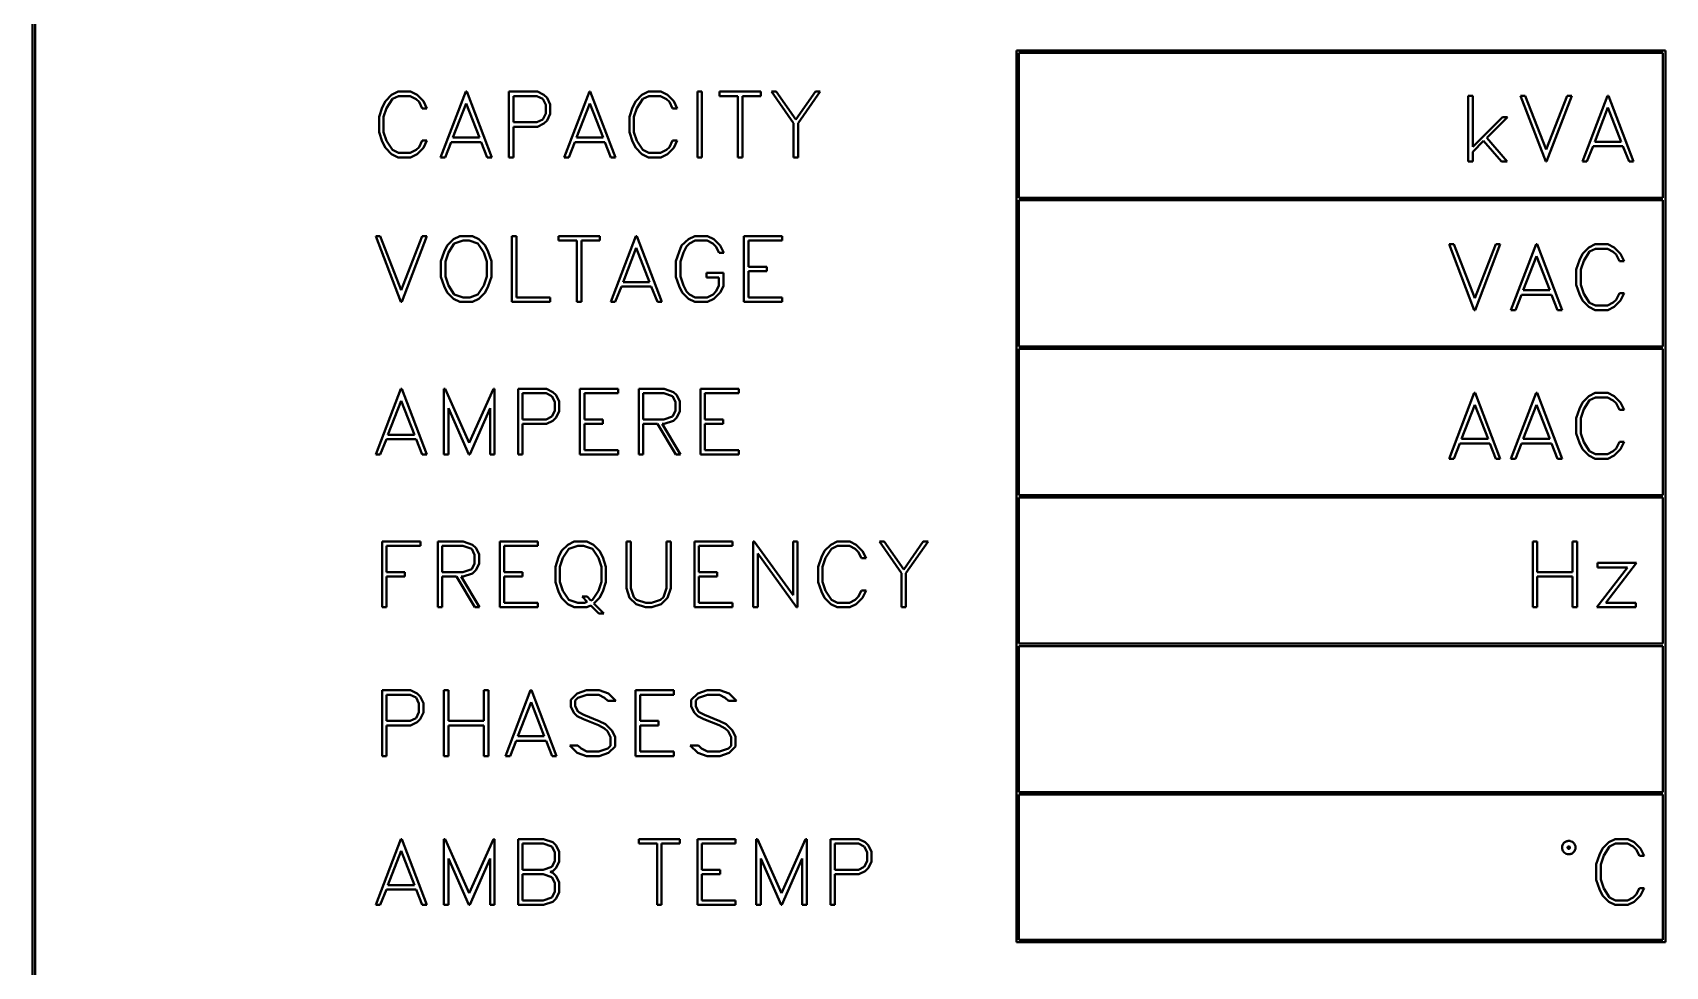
# Model space of a CAD drawing. Header units: millimetres. Extents: x 0 to 420, y 0 to 297.
# Drawn here: x 83.9 to 153, y 142.8 to 182.3 of the extents above; entities that cross this region are included whole.
import ezdxf

# ---------------------------------------------------------------- set-up
doc = ezdxf.new("R2010")
doc.units = ezdxf.units.MM
doc.layers.add('가시적인 것(ISO)', color=3, linetype='Continuous', lineweight=40)

msp = doc.modelspace()

# ---------------------------------------------------------------- linework, layer by layer
at = {"layer": '가시적인 것(ISO)'}
for p, q in [((83.941, 214.898), (83.941, 111.688)), ((84.041, 111.787), (84.041, 214.799)), ((125.552, 181.542), (125.552, 143.821)), ((153.005, 181.542), (125.552, 181.542)), ((125.652, 175.305), (125.652, 181.442)), ((125.652, 181.442), (152.905, 181.442)), ((152.905, 181.442), (152.905, 175.305)), ((153.005, 143.821), (153.005, 181.542)), ((99.127, 179.664), (98.86, 179.4)), ((99.396, 179.799), (99.127, 179.664)), ((99.163, 179.488), (99.412, 179.61)), ((99.929, 179.799), (99.396, 179.799)), ((99.412, 179.61), (99.916, 179.61)), ((99.916, 179.61), (100.162, 179.483)), ((100.201, 179.664), (99.929, 179.799)), ((100.468, 179.397), (100.201, 179.664)), ((102.262, 179.799), (101.198, 177.016)), ((102.3, 179.799), (102.262, 179.799)), ((103.362, 177.016), (102.3, 179.799)), ((105.29, 179.799), (104.086, 179.799)), ((104.086, 179.799), (104.086, 177.016)), ((104.275, 178.502), (104.275, 179.61)), ((104.275, 179.61), (105.275, 179.61)), ((105.275, 179.61), (105.52, 179.488)), ((105.562, 179.664), (105.29, 179.799)), ((105.699, 179.529), (105.562, 179.664)), ((107.49, 179.799), (106.426, 177.016)), ((107.529, 179.799), (107.49, 179.799)), ((108.59, 177.016), (107.529, 179.799)), ((109.716, 179.664), (109.45, 179.4)), ((109.986, 179.799), (109.716, 179.664)), ((109.753, 179.488), (110.001, 179.61)), ((110.519, 179.799), (109.986, 179.799)), ((110.001, 179.61), (110.506, 179.61)), ((110.506, 179.61), (110.752, 179.483)), ((110.791, 179.664), (110.519, 179.799)), ((111.057, 179.397), (110.791, 179.664)), ((112.25, 179.799), (112.062, 179.799)), ((112.062, 179.799), (112.062, 177.016)), ((112.25, 177.016), (112.25, 179.799)), ((114.738, 179.799), (112.996, 179.799)), ((112.996, 179.799), (112.996, 179.61)), ((112.996, 179.61), (113.773, 179.61)), ((113.773, 179.61), (113.773, 177.016)), ((113.961, 177.016), (113.961, 179.61)), ((113.961, 179.61), (114.738, 179.61)), ((114.738, 179.61), (114.738, 179.799)), ((115.395, 179.799), (115.194, 179.799)), ((115.194, 179.799), (116.128, 178.46)), ((116.224, 178.618), (115.395, 179.799)), ((117.05, 179.799), (116.224, 178.618)), ((116.317, 178.46), (117.251, 179.799)), ((117.251, 179.799), (117.05, 179.799)), ((144.859, 179.626), (144.67, 179.626)), ((144.67, 179.626), (144.67, 176.843)), ((144.859, 177.462), (144.859, 179.626)), ((147.077, 179.626), (146.883, 179.626)), ((146.883, 179.626), (147.947, 176.843)), ((147.965, 177.343), (147.077, 179.626)), ((148.855, 179.626), (147.965, 177.343)), ((147.985, 176.843), (149.047, 179.626)), ((149.047, 179.626), (148.855, 179.626)), ((150.561, 179.626), (149.497, 176.843)), ((150.6, 179.626), (150.561, 179.626)), ((151.661, 176.843), (150.6, 179.626)), ((98.731, 179.131), (98.596, 178.735)), ((98.86, 179.4), (98.731, 179.131)), ((98.785, 178.727), (98.912, 179.105)), ((98.912, 179.105), (99.163, 179.488)), ((100.162, 179.483), (100.287, 179.361)), ((100.287, 179.361), (100.424, 179.089)), ((100.424, 179.089), (100.62, 179.089)), ((100.62, 179.089), (100.468, 179.397)), ((101.718, 177.852), (102.28, 179.296)), ((102.28, 179.296), (102.841, 177.852)), ((105.52, 179.488), (105.642, 179.242)), ((105.642, 179.242), (105.642, 178.869)), ((105.831, 179.258), (105.699, 179.529)), ((105.831, 178.854), (105.831, 179.258)), ((106.947, 177.852), (107.508, 179.296)), ((107.508, 179.296), (108.07, 177.852)), ((109.32, 179.131), (109.186, 178.735)), ((109.45, 179.4), (109.32, 179.131)), ((109.375, 178.727), (109.502, 179.105)), ((109.502, 179.105), (109.753, 179.488)), ((110.752, 179.483), (110.876, 179.361)), ((110.876, 179.361), (111.013, 179.089)), ((111.013, 179.089), (111.21, 179.089)), ((111.21, 179.089), (111.057, 179.397)), ((150.017, 177.679), (150.579, 179.123)), ((150.579, 179.123), (151.141, 177.679)), ((98.596, 178.735), (98.596, 178.08)), ((98.785, 178.088), (98.785, 178.727)), ((105.275, 178.502), (104.275, 178.502)), ((104.275, 177.016), (104.275, 178.313)), ((104.275, 178.313), (105.29, 178.313)), ((105.52, 178.623), (105.275, 178.502)), ((105.29, 178.313), (105.562, 178.447)), ((105.642, 178.869), (105.52, 178.623)), ((105.562, 178.447), (105.699, 178.582)), ((105.699, 178.582), (105.831, 178.854)), ((109.186, 178.735), (109.186, 178.08)), ((109.375, 178.088), (109.375, 178.727)), ((116.128, 178.46), (116.128, 177.016)), ((116.317, 177.016), (116.317, 178.46)), ((146.114, 178.717), (144.859, 177.462)), ((145.449, 177.84), (146.326, 178.717)), ((146.326, 178.717), (146.114, 178.717)), ((98.596, 178.08), (98.731, 177.684)), ((98.731, 177.684), (98.86, 177.415)), ((98.912, 177.71), (98.785, 178.088)), ((99.163, 177.329), (98.912, 177.71)), ((100.424, 177.725), (100.287, 177.453)), ((100.62, 177.725), (100.424, 177.725)), ((100.468, 177.417), (100.62, 177.725)), ((101.392, 177.016), (101.648, 177.663)), ((101.648, 177.663), (102.914, 177.663)), ((102.841, 177.852), (101.718, 177.852)), ((102.914, 177.663), (103.17, 177.016)), ((106.621, 177.016), (106.877, 177.663)), ((106.877, 177.663), (108.143, 177.663)), ((108.07, 177.852), (106.947, 177.852)), ((108.143, 177.663), (108.399, 177.016)), ((109.186, 178.08), (109.32, 177.684)), ((109.32, 177.684), (109.45, 177.415)), ((109.502, 177.71), (109.375, 178.088)), ((109.753, 177.329), (109.502, 177.71)), ((111.013, 177.725), (110.876, 177.453)), ((111.21, 177.725), (111.013, 177.725)), ((111.057, 177.417), (111.21, 177.725)), ((144.859, 177.249), (145.317, 177.71)), ((145.317, 177.71), (146.07, 176.843)), ((146.321, 176.843), (145.449, 177.84)), ((151.141, 177.679), (150.017, 177.679)), ((98.86, 177.415), (99.127, 177.151)), ((99.127, 177.151), (99.396, 177.016)), ((99.412, 177.205), (99.163, 177.329)), ((99.396, 177.016), (99.929, 177.016)), ((99.916, 177.205), (99.412, 177.205)), ((100.162, 177.332), (99.916, 177.205)), ((99.929, 177.016), (100.201, 177.151)), ((100.287, 177.453), (100.162, 177.332)), ((100.201, 177.151), (100.468, 177.417)), ((101.198, 177.016), (101.392, 177.016)), ((103.17, 177.016), (103.362, 177.016)), ((104.086, 177.016), (104.275, 177.016)), ((106.426, 177.016), (106.621, 177.016)), ((108.399, 177.016), (108.59, 177.016)), ((109.45, 177.415), (109.716, 177.151)), ((109.716, 177.151), (109.986, 177.016)), ((110.001, 177.205), (109.753, 177.329)), ((109.986, 177.016), (110.519, 177.016)), ((110.506, 177.205), (110.001, 177.205)), ((110.752, 177.332), (110.506, 177.205)), ((110.519, 177.016), (110.791, 177.151)), ((110.876, 177.453), (110.752, 177.332)), ((110.791, 177.151), (111.057, 177.417)), ((112.062, 177.016), (112.25, 177.016)), ((113.773, 177.016), (113.961, 177.016)), ((116.128, 177.016), (116.317, 177.016)), ((144.67, 176.843), (144.859, 176.843)), ((144.859, 176.843), (144.859, 177.249)), ((146.07, 176.843), (146.321, 176.843)), ((147.947, 176.843), (147.985, 176.843)), ((149.497, 176.843), (149.691, 176.843)), ((149.691, 176.843), (149.947, 177.49)), ((149.947, 177.49), (151.213, 177.49)), ((151.213, 177.49), (151.47, 176.843)), ((151.47, 176.843), (151.661, 176.843)), ((152.905, 175.305), (125.652, 175.305)), ((125.652, 169.019), (125.652, 175.205)), ((125.652, 175.205), (152.905, 175.205)), ((152.905, 175.205), (152.905, 169.019)), ((98.645, 173.685), (98.451, 173.685)), ((98.451, 173.685), (99.515, 170.902)), ((99.533, 171.402), (98.645, 173.685)), ((100.424, 173.685), (99.533, 171.402)), ((99.554, 170.902), (100.615, 173.685)), ((100.615, 173.685), (100.424, 173.685)), ((101.741, 173.55), (101.472, 173.286)), ((101.526, 172.991), (101.777, 173.369)), ((102.01, 173.685), (101.741, 173.55)), ((101.777, 173.369), (102.153, 173.496)), ((102.544, 173.685), (102.01, 173.685)), ((102.153, 173.496), (102.404, 173.496)), ((102.404, 173.496), (102.779, 173.369)), ((102.815, 173.55), (102.544, 173.685)), ((102.779, 173.369), (103.033, 172.991)), ((103.082, 173.286), (102.815, 173.55)), ((104.405, 173.685), (104.216, 173.685)), ((104.216, 173.685), (104.216, 170.902)), ((104.405, 171.091), (104.405, 173.685)), ((107.928, 173.685), (106.186, 173.685)), ((106.186, 173.685), (106.186, 173.496)), ((106.186, 173.496), (106.962, 173.496)), ((106.962, 173.496), (106.962, 170.902)), ((107.151, 170.902), (107.151, 173.496)), ((107.151, 173.496), (107.928, 173.496)), ((107.928, 173.496), (107.928, 173.685)), ((109.458, 173.685), (108.394, 170.902)), ((109.496, 173.685), (109.458, 173.685)), ((110.558, 170.902), (109.496, 173.685)), ((111.684, 173.55), (111.394, 173.286)), ((111.598, 173.247), (111.72, 173.369)), ((111.953, 173.685), (111.684, 173.55)), ((111.72, 173.369), (111.968, 173.496)), ((112.486, 173.685), (111.953, 173.685)), ((111.968, 173.496), (112.473, 173.496)), ((112.473, 173.496), (112.719, 173.369)), ((112.758, 173.55), (112.486, 173.685)), ((112.719, 173.369), (112.843, 173.247)), ((113.024, 173.283), (112.758, 173.55)), ((114.029, 173.685), (114.029, 170.902)), ((115.644, 173.685), (114.029, 173.685)), ((114.218, 172.388), (114.218, 173.496)), ((114.218, 173.496), (115.644, 173.496)), ((115.644, 173.496), (115.644, 173.685)), ((101.345, 173.017), (101.211, 172.621)), ((101.472, 173.286), (101.345, 173.017)), ((101.4, 172.613), (101.526, 172.991)), ((103.033, 172.991), (103.157, 172.613)), ((103.212, 173.017), (103.082, 173.286)), ((103.346, 172.621), (103.212, 173.017)), ((108.914, 171.738), (109.476, 173.183)), ((109.476, 173.183), (110.037, 171.738)), ((111.288, 173.017), (111.153, 172.621)), ((111.394, 173.286), (111.288, 173.017)), ((111.342, 172.613), (111.469, 172.996)), ((111.469, 172.996), (111.598, 173.247)), ((112.843, 173.247), (112.98, 172.975)), ((112.98, 172.975), (113.177, 172.975)), ((113.177, 172.975), (113.024, 173.283)), ((144.055, 173.339), (143.861, 173.339)), ((143.861, 173.339), (144.925, 170.556)), ((144.943, 171.056), (144.055, 173.339)), ((145.834, 173.339), (144.943, 171.056)), ((144.964, 170.556), (146.025, 173.339)), ((146.025, 173.339), (145.834, 173.339)), ((147.539, 173.339), (146.475, 170.556)), ((146.996, 171.392), (147.557, 172.837)), ((147.578, 173.339), (147.539, 173.339)), ((147.557, 172.837), (148.119, 171.392)), ((148.639, 170.556), (147.578, 173.339)), ((149.369, 172.671), (149.235, 172.275)), ((149.499, 172.94), (149.369, 172.671)), ((149.765, 173.204), (149.499, 172.94)), ((149.551, 172.645), (149.802, 173.028)), ((150.035, 173.339), (149.765, 173.204)), ((149.802, 173.028), (150.05, 173.15)), ((150.568, 173.339), (150.035, 173.339)), ((150.05, 173.15), (150.555, 173.15)), ((150.555, 173.15), (150.801, 173.023)), ((150.84, 173.204), (150.568, 173.339)), ((150.801, 173.023), (150.925, 172.901)), ((151.106, 172.938), (150.84, 173.204)), ((150.925, 172.901), (151.062, 172.63)), ((151.259, 172.63), (151.106, 172.938)), ((101.211, 172.621), (101.211, 171.966)), ((101.4, 171.974), (101.4, 172.613)), ((101.526, 171.596), (101.4, 171.974)), ((103.157, 171.974), (103.033, 171.596)), ((103.157, 172.613), (103.157, 171.974)), ((103.346, 171.966), (103.346, 172.621)), ((111.153, 172.621), (111.153, 171.966)), ((111.342, 171.974), (111.342, 172.613)), ((111.469, 171.591), (111.342, 171.974)), ((113.159, 172.129), (112.45, 172.129)), ((112.45, 172.129), (112.45, 171.94)), ((113.159, 171.572), (113.159, 172.129)), ((114.994, 172.388), (114.218, 172.388)), ((114.218, 171.091), (114.218, 172.199)), ((114.218, 172.199), (114.994, 172.199)), ((114.994, 172.199), (114.994, 172.388)), ((149.235, 172.275), (149.235, 171.62)), ((149.424, 172.267), (149.551, 172.645)), ((149.424, 171.628), (149.424, 172.267)), ((151.062, 172.63), (151.259, 172.63)), ((101.211, 171.966), (101.345, 171.57)), ((101.345, 171.57), (101.472, 171.301)), ((101.472, 171.301), (101.741, 171.037)), ((101.777, 171.218), (101.526, 171.596)), ((103.033, 171.596), (102.779, 171.218)), ((102.815, 171.037), (103.082, 171.301)), ((103.082, 171.301), (103.212, 171.57)), ((103.212, 171.57), (103.346, 171.966)), ((108.588, 170.902), (108.844, 171.549)), ((108.844, 171.549), (110.11, 171.549)), ((110.037, 171.738), (108.914, 171.738)), ((110.11, 171.549), (110.366, 170.902)), ((111.153, 171.966), (111.288, 171.57)), ((111.288, 171.57), (111.414, 171.301)), ((111.414, 171.301), (111.684, 171.037)), ((111.598, 171.34), (111.469, 171.591)), ((111.72, 171.218), (111.598, 171.34)), ((112.45, 171.94), (112.97, 171.94)), ((112.843, 171.342), (112.722, 171.218)), ((112.758, 171.037), (113.024, 171.303)), ((112.97, 171.588), (112.843, 171.342)), ((112.97, 171.94), (112.97, 171.588)), ((113.024, 171.303), (113.159, 171.572)), ((148.119, 171.392), (146.996, 171.392)), ((149.235, 171.62), (149.369, 171.224)), ((149.551, 171.25), (149.424, 171.628)), ((99.515, 170.902), (99.554, 170.902)), ((101.741, 171.037), (102.01, 170.902)), ((102.153, 171.091), (101.777, 171.218)), ((102.01, 170.902), (102.544, 170.902)), ((102.435, 171.091), (102.153, 171.091)), ((102.779, 171.218), (102.435, 171.091)), ((102.544, 170.902), (102.815, 171.037)), ((104.216, 170.902), (105.831, 170.902)), ((105.831, 171.091), (104.405, 171.091)), ((105.831, 170.902), (105.831, 171.091)), ((106.962, 170.902), (107.151, 170.902)), ((108.394, 170.902), (108.588, 170.902)), ((110.366, 170.902), (110.558, 170.902)), ((111.684, 171.037), (111.953, 170.902)), ((111.971, 171.091), (111.72, 171.218)), ((111.953, 170.902), (112.489, 170.902)), ((112.473, 171.091), (111.971, 171.091)), ((112.722, 171.218), (112.473, 171.091)), ((112.489, 170.902), (112.758, 171.037)), ((114.029, 170.902), (115.644, 170.902)), ((115.644, 171.091), (114.218, 171.091)), ((115.644, 170.902), (115.644, 171.091)), ((146.67, 170.556), (146.926, 171.203)), ((146.926, 171.203), (148.192, 171.203)), ((148.192, 171.203), (148.448, 170.556)), ((149.369, 171.224), (149.499, 170.955)), ((149.499, 170.955), (149.765, 170.691)), ((149.802, 170.869), (149.551, 171.25)), ((149.765, 170.691), (150.035, 170.556)), ((150.05, 170.745), (149.802, 170.869)), ((150.555, 170.745), (150.05, 170.745)), ((150.801, 170.872), (150.555, 170.745)), ((150.568, 170.556), (150.84, 170.691)), ((150.925, 170.994), (150.801, 170.872)), ((150.84, 170.691), (151.106, 170.957)), ((151.062, 171.265), (150.925, 170.994)), ((151.259, 171.265), (151.062, 171.265)), ((151.106, 170.957), (151.259, 171.265)), ((144.925, 170.556), (144.964, 170.556)), ((146.475, 170.556), (146.67, 170.556)), ((148.448, 170.556), (148.639, 170.556)), ((150.035, 170.556), (150.568, 170.556)), ((152.905, 169.019), (125.652, 169.019)), ((125.652, 162.732), (125.652, 168.919)), ((125.652, 168.919), (152.905, 168.919)), ((152.905, 168.919), (152.905, 162.732)), ((99.515, 167.225), (98.451, 164.442)), ((99.554, 167.225), (99.515, 167.225)), ((100.615, 164.442), (99.554, 167.225)), ((101.34, 167.225), (101.34, 164.442)), ((101.387, 167.225), (101.34, 167.225)), ((102.409, 164.934), (101.387, 167.225)), ((103.429, 167.225), (102.409, 164.934)), ((103.476, 167.225), (103.429, 167.225)), ((103.476, 164.442), (103.476, 167.225)), ((105.678, 167.225), (104.475, 167.225)), ((104.475, 167.225), (104.475, 164.442)), ((105.95, 167.09), (105.678, 167.225)), ((107.089, 167.225), (107.089, 164.442)), ((108.704, 167.225), (107.089, 167.225)), ((108.704, 167.036), (108.704, 167.225)), ((110.648, 167.225), (109.577, 167.225)), ((109.577, 167.225), (109.577, 164.442)), ((111.047, 167.09), (110.648, 167.225)), ((113.806, 167.225), (112.191, 167.225)), ((112.191, 167.225), (112.191, 164.442)), ((113.806, 167.036), (113.806, 167.225)), ((98.972, 165.278), (99.533, 166.723)), ((99.533, 166.723), (100.095, 165.278)), ((104.664, 165.928), (104.664, 167.036)), ((104.664, 167.036), (105.663, 167.036)), ((105.663, 167.036), (105.909, 166.914)), ((105.909, 166.914), (106.03, 166.668)), ((106.087, 166.956), (105.95, 167.09)), ((106.03, 166.668), (106.03, 166.296)), ((106.219, 166.684), (106.087, 166.956)), ((106.219, 166.28), (106.219, 166.684)), ((107.278, 165.928), (107.278, 167.036)), ((107.278, 167.036), (108.704, 167.036)), ((109.766, 167.036), (110.638, 167.036)), ((109.766, 165.928), (109.766, 167.036)), ((110.638, 167.036), (111.011, 166.909)), ((111.011, 166.909), (111.132, 166.668)), ((111.189, 166.956), (111.047, 167.09)), ((111.132, 166.668), (111.132, 166.296)), ((111.321, 166.684), (111.189, 166.956)), ((111.321, 166.28), (111.321, 166.684)), ((112.38, 165.928), (112.38, 167.036)), ((112.38, 167.036), (113.806, 167.036)), ((144.925, 167.052), (143.861, 164.269)), ((144.381, 165.105), (144.943, 166.55)), ((144.964, 167.052), (144.925, 167.052)), ((144.943, 166.55), (145.505, 165.105)), ((146.025, 164.269), (144.964, 167.052)), ((147.539, 167.052), (146.475, 164.269)), ((146.996, 165.105), (147.557, 166.55)), ((147.578, 167.052), (147.539, 167.052)), ((147.557, 166.55), (148.119, 165.105)), ((148.639, 164.269), (147.578, 167.052)), ((149.499, 166.653), (149.369, 166.384)), ((149.765, 166.917), (149.499, 166.653)), ((149.551, 166.358), (149.802, 166.741)), ((150.035, 167.052), (149.765, 166.917)), ((149.802, 166.741), (150.05, 166.863)), ((150.568, 167.052), (150.035, 167.052)), ((150.05, 166.863), (150.555, 166.863)), ((150.555, 166.863), (150.801, 166.736)), ((150.84, 166.917), (150.568, 167.052)), ((150.801, 166.736), (150.925, 166.614)), ((151.106, 166.651), (150.84, 166.917)), ((150.925, 166.614), (151.062, 166.343)), ((151.259, 166.343), (151.106, 166.651)), ((101.529, 164.442), (101.529, 166.404)), ((101.529, 166.404), (102.388, 164.442)), ((102.427, 164.442), (103.287, 166.404)), ((103.287, 166.404), (103.287, 164.442)), ((105.663, 165.928), (104.664, 165.928)), ((105.909, 166.05), (105.663, 165.928)), ((105.678, 165.739), (105.95, 165.874)), ((106.03, 166.296), (105.909, 166.05)), ((105.95, 165.874), (106.087, 166.008)), ((106.087, 166.008), (106.219, 166.28)), ((108.055, 165.928), (107.278, 165.928)), ((108.055, 165.739), (108.055, 165.928)), ((110.638, 165.928), (109.766, 165.928)), ((111.011, 166.055), (110.638, 165.928)), ((110.648, 165.739), (111.047, 165.874)), ((111.132, 166.296), (111.011, 166.055)), ((111.047, 165.874), (111.189, 166.008)), ((111.189, 166.008), (111.321, 166.28)), ((113.156, 165.928), (112.38, 165.928)), ((113.156, 165.739), (113.156, 165.928)), ((149.369, 166.384), (149.235, 165.988)), ((149.235, 165.988), (149.235, 165.333)), ((149.424, 165.98), (149.551, 166.358)), ((149.424, 165.341), (149.424, 165.98)), ((151.062, 166.343), (151.259, 166.343)), ((98.645, 164.442), (98.902, 165.089)), ((98.902, 165.089), (100.167, 165.089)), ((100.095, 165.278), (98.972, 165.278)), ((100.167, 165.089), (100.424, 164.442)), ((104.664, 164.442), (104.664, 165.739)), ((104.664, 165.739), (105.678, 165.739)), ((107.278, 164.631), (107.278, 165.739)), ((107.278, 165.739), (108.055, 165.739)), ((109.766, 164.442), (109.766, 165.739)), ((109.766, 165.739), (110.366, 165.739)), ((110.366, 165.739), (111.145, 164.442)), ((111.345, 164.442), (110.568, 165.739)), ((110.568, 165.739), (110.648, 165.739)), ((112.38, 164.631), (112.38, 165.739)), ((112.38, 165.739), (113.156, 165.739)), ((145.505, 165.105), (144.381, 165.105)), ((148.119, 165.105), (146.996, 165.105)), ((149.235, 165.333), (149.369, 164.937)), ((149.551, 164.963), (149.424, 165.341)), ((98.451, 164.442), (98.645, 164.442)), ((100.424, 164.442), (100.615, 164.442)), ((101.34, 164.442), (101.529, 164.442)), ((102.388, 164.442), (102.427, 164.442)), ((103.287, 164.442), (103.476, 164.442)), ((104.475, 164.442), (104.664, 164.442)), ((107.089, 164.442), (108.704, 164.442)), ((108.704, 164.631), (107.278, 164.631)), ((108.704, 164.442), (108.704, 164.631)), ((109.577, 164.442), (109.766, 164.442)), ((111.145, 164.442), (111.345, 164.442)), ((112.191, 164.442), (113.806, 164.442)), ((113.806, 164.631), (112.38, 164.631)), ((113.806, 164.442), (113.806, 164.631)), ((144.055, 164.269), (144.311, 164.916)), ((144.311, 164.916), (145.577, 164.916)), ((145.577, 164.916), (145.834, 164.269)), ((146.67, 164.269), (146.926, 164.916)), ((146.926, 164.916), (148.192, 164.916)), ((148.192, 164.916), (148.448, 164.269)), ((149.369, 164.937), (149.499, 164.668)), ((149.499, 164.668), (149.765, 164.404)), ((149.802, 164.583), (149.551, 164.963)), ((149.765, 164.404), (150.035, 164.269)), ((150.05, 164.458), (149.802, 164.583)), ((150.555, 164.458), (150.05, 164.458)), ((150.801, 164.585), (150.555, 164.458)), ((150.568, 164.269), (150.84, 164.404)), ((150.925, 164.707), (150.801, 164.585)), ((150.84, 164.404), (151.106, 164.671)), ((151.062, 164.979), (150.925, 164.707)), ((151.259, 164.979), (151.062, 164.979)), ((151.106, 164.671), (151.259, 164.979)), ((143.861, 164.269), (144.055, 164.269)), ((145.834, 164.269), (146.025, 164.269)), ((146.475, 164.269), (146.67, 164.269)), ((148.448, 164.269), (148.639, 164.269)), ((150.035, 164.269), (150.568, 164.269)), ((152.905, 162.732), (125.652, 162.732)), ((125.652, 156.445), (125.652, 162.632)), ((125.652, 162.632), (152.905, 162.632)), ((152.905, 162.632), (152.905, 156.445)), ((100.341, 160.765), (98.726, 160.765)), ((98.726, 160.765), (98.726, 157.982)), ((98.915, 159.468), (98.915, 160.576)), ((98.915, 160.576), (100.341, 160.576)), ((100.341, 160.576), (100.341, 160.765)), ((102.153, 160.765), (101.081, 160.765)), ((101.081, 160.765), (101.081, 157.982)), ((101.27, 160.576), (102.142, 160.576)), ((101.27, 159.468), (101.27, 160.576)), ((102.142, 160.576), (102.515, 160.449)), ((102.551, 160.63), (102.153, 160.765)), ((102.515, 160.449), (102.637, 160.209)), ((102.694, 160.496), (102.551, 160.63)), ((102.826, 160.224), (102.694, 160.496)), ((105.311, 160.765), (103.696, 160.765)), ((103.696, 160.765), (103.696, 157.982)), ((103.885, 159.468), (103.885, 160.576)), ((103.885, 160.576), (105.311, 160.576)), ((105.311, 160.576), (105.311, 160.765)), ((106.315, 160.366), (106.188, 160.097)), ((106.584, 160.63), (106.315, 160.366)), ((106.369, 160.071), (106.621, 160.449)), ((106.854, 160.765), (106.584, 160.63)), ((106.621, 160.449), (106.996, 160.576)), ((107.387, 160.765), (106.854, 160.765)), ((106.996, 160.576), (107.247, 160.576)), ((107.247, 160.576), (107.622, 160.449)), ((107.659, 160.63), (107.387, 160.765)), ((107.622, 160.449), (107.876, 160.071)), ((107.925, 160.366), (107.659, 160.63)), ((108.055, 160.097), (107.925, 160.366)), ((109.248, 160.765), (109.059, 160.765)), ((109.059, 160.765), (109.059, 158.785)), ((109.248, 158.795), (109.248, 160.765)), ((110.936, 160.765), (110.747, 160.765)), ((110.747, 160.765), (110.747, 158.795)), ((110.936, 158.785), (110.936, 160.765)), ((113.55, 160.765), (111.935, 160.765)), ((111.935, 160.765), (111.935, 157.982)), ((112.124, 159.468), (112.124, 160.576)), ((112.124, 160.576), (113.55, 160.576)), ((113.55, 160.576), (113.55, 160.765)), ((114.466, 160.765), (114.422, 160.765)), ((114.422, 160.765), (114.422, 157.982)), ((116.11, 158.495), (114.466, 160.765)), ((114.611, 160.253), (116.255, 157.982)), ((114.611, 157.982), (114.611, 160.253)), ((116.299, 160.765), (116.11, 160.765)), ((116.11, 160.765), (116.11, 158.495)), ((116.299, 157.982), (116.299, 160.765)), ((117.433, 160.366), (117.303, 160.097)), ((117.699, 160.63), (117.433, 160.366)), ((117.484, 160.071), (117.735, 160.454)), ((117.968, 160.765), (117.699, 160.63)), ((117.735, 160.454), (117.984, 160.576)), ((118.502, 160.765), (117.968, 160.765)), ((117.984, 160.576), (118.489, 160.576)), ((118.489, 160.576), (118.735, 160.449)), ((118.773, 160.63), (118.502, 160.765)), ((118.735, 160.449), (118.859, 160.328)), ((119.04, 160.364), (118.773, 160.63)), ((118.859, 160.328), (118.996, 160.056)), ((119.193, 160.056), (119.04, 160.364)), ((119.962, 160.765), (119.76, 160.765)), ((119.76, 160.765), (120.694, 159.427)), ((120.79, 159.585), (119.962, 160.765)), ((121.616, 160.765), (120.79, 159.585)), ((120.883, 159.427), (121.818, 160.765)), ((121.818, 160.765), (121.616, 160.765)), ((147.584, 160.765), (147.395, 160.765)), ((147.395, 160.765), (147.395, 157.982)), ((147.584, 159.468), (147.584, 160.765)), ((149.271, 160.765), (149.082, 160.765)), ((149.082, 160.765), (149.082, 159.468)), ((149.271, 157.982), (149.271, 160.765)), ((102.515, 159.595), (102.142, 159.468)), ((102.637, 159.836), (102.515, 159.595)), ((102.551, 159.414), (102.694, 159.549)), ((102.637, 160.209), (102.637, 159.836)), ((102.694, 159.549), (102.826, 159.82)), ((102.826, 159.82), (102.826, 160.224)), ((106.188, 160.097), (106.054, 159.701)), ((106.054, 159.701), (106.054, 159.046)), ((106.243, 159.693), (106.369, 160.071)), ((106.243, 159.054), (106.243, 159.693)), ((107.876, 160.071), (108, 159.693)), ((108, 159.693), (108, 159.054)), ((108.189, 159.701), (108.055, 160.097)), ((108.189, 159.046), (108.189, 159.701)), ((117.303, 160.097), (117.169, 159.701)), ((117.169, 159.701), (117.169, 159.046)), ((117.358, 159.693), (117.484, 160.071)), ((117.358, 159.054), (117.358, 159.693)), ((118.996, 160.056), (119.193, 160.056)), ((151.407, 159.668), (150.113, 157.982)), ((151.785, 159.857), (150.141, 159.857)), ((150.141, 159.857), (150.141, 159.668)), ((150.141, 159.668), (151.407, 159.668)), ((150.49, 158.171), (151.785, 159.857)), ((99.691, 159.468), (98.915, 159.468)), ((98.915, 157.982), (98.915, 159.279)), ((98.915, 159.279), (99.691, 159.279)), ((99.691, 159.279), (99.691, 159.468)), ((102.142, 159.468), (101.27, 159.468)), ((101.27, 157.982), (101.27, 159.279)), ((101.27, 159.279), (101.871, 159.279)), ((101.871, 159.279), (102.65, 157.982)), ((102.849, 157.982), (102.073, 159.279)), ((102.073, 159.279), (102.153, 159.279)), ((102.153, 159.279), (102.551, 159.414)), ((104.661, 159.468), (103.885, 159.468)), ((103.885, 158.171), (103.885, 159.279)), ((103.885, 159.279), (104.661, 159.279)), ((104.661, 159.279), (104.661, 159.468)), ((106.054, 159.046), (106.188, 158.65)), ((106.369, 158.676), (106.243, 159.054)), ((108, 159.054), (107.876, 158.676)), ((108.055, 158.65), (108.189, 159.046)), ((112.9, 159.468), (112.124, 159.468)), ((112.124, 158.171), (112.124, 159.279)), ((112.124, 159.279), (112.9, 159.279)), ((112.9, 159.279), (112.9, 159.468)), ((117.169, 159.046), (117.303, 158.65)), ((117.484, 158.676), (117.358, 159.054)), ((120.694, 159.427), (120.694, 157.982)), ((120.883, 157.982), (120.883, 159.427)), ((149.082, 159.468), (147.584, 159.468)), ((147.584, 157.982), (147.584, 159.279)), ((147.584, 159.279), (149.082, 159.279)), ((149.082, 159.279), (149.082, 157.982)), ((105.311, 158.171), (103.885, 158.171)), ((105.311, 157.982), (105.311, 158.171)), ((106.188, 158.65), (106.315, 158.381)), ((106.315, 158.381), (106.584, 158.117)), ((106.621, 158.298), (106.369, 158.676)), ((106.996, 158.171), (106.621, 158.298)), ((107.278, 158.171), (106.996, 158.171)), ((107.392, 158.433), (107.182, 158.433)), ((107.182, 158.433), (107.394, 158.215)), ((107.394, 158.215), (107.278, 158.171)), ((107.552, 158.272), (107.392, 158.433)), ((107.622, 158.298), (107.552, 158.272)), ((107.876, 158.676), (107.622, 158.298)), ((107.682, 158.143), (107.925, 158.384)), ((107.925, 158.384), (108.055, 158.65)), ((109.059, 158.785), (109.191, 158.386)), ((109.191, 158.386), (109.463, 158.117)), ((109.375, 158.417), (109.248, 158.795)), ((109.491, 158.298), (109.375, 158.417)), ((109.872, 158.171), (109.491, 158.298)), ((110.123, 158.171), (109.872, 158.171)), ((110.501, 158.298), (110.123, 158.171)), ((110.62, 158.417), (110.501, 158.298)), ((110.532, 158.117), (110.801, 158.386)), ((110.747, 158.795), (110.62, 158.417)), ((110.801, 158.386), (110.936, 158.785)), ((113.55, 158.171), (112.124, 158.171)), ((113.55, 157.982), (113.55, 158.171)), ((117.303, 158.65), (117.433, 158.381)), ((117.433, 158.381), (117.699, 158.117)), ((117.735, 158.296), (117.484, 158.676)), ((117.984, 158.171), (117.735, 158.296)), ((118.489, 158.171), (117.984, 158.171)), ((118.735, 158.298), (118.489, 158.171)), ((118.859, 158.42), (118.735, 158.298)), ((118.773, 158.117), (119.04, 158.384)), ((118.996, 158.692), (118.859, 158.42)), ((119.193, 158.692), (118.996, 158.692)), ((119.04, 158.384), (119.193, 158.692)), ((151.756, 158.171), (150.49, 158.171)), ((151.756, 157.982), (151.756, 158.171)), ((98.726, 157.982), (98.915, 157.982)), ((101.081, 157.982), (101.27, 157.982)), ((102.65, 157.982), (102.849, 157.982)), ((103.696, 157.982), (105.311, 157.982)), ((106.584, 158.117), (106.854, 157.982)), ((106.854, 157.982), (107.387, 157.982)), ((107.387, 157.982), (107.547, 158.063)), ((107.547, 158.063), (107.889, 157.726)), ((108.101, 157.726), (107.682, 158.143)), ((107.889, 157.726), (108.101, 157.726)), ((109.463, 158.117), (109.864, 157.982)), ((109.864, 157.982), (110.131, 157.982)), ((110.131, 157.982), (110.532, 158.117)), ((111.935, 157.982), (113.55, 157.982)), ((114.422, 157.982), (114.611, 157.982)), ((116.255, 157.982), (116.299, 157.982)), ((117.699, 158.117), (117.968, 157.982)), ((117.968, 157.982), (118.502, 157.982)), ((118.502, 157.982), (118.773, 158.117)), ((120.694, 157.982), (120.883, 157.982)), ((147.395, 157.982), (147.584, 157.982)), ((149.082, 157.982), (149.271, 157.982)), ((150.113, 157.982), (151.756, 157.982)), ((152.905, 156.445), (125.652, 156.445)), ((125.652, 150.158), (125.652, 156.345)), ((125.652, 156.345), (152.905, 156.345)), ((152.905, 156.345), (152.905, 150.158)), ((99.929, 154.471), (98.726, 154.471)), ((98.726, 154.471), (98.726, 151.688)), ((98.915, 154.282), (99.914, 154.282)), ((98.915, 153.174), (98.915, 154.282)), ((99.914, 154.282), (100.16, 154.16)), ((100.201, 154.336), (99.929, 154.471)), ((100.16, 154.16), (100.281, 153.914)), ((100.338, 154.202), (100.201, 154.336)), ((100.47, 153.93), (100.338, 154.202)), ((101.529, 154.471), (101.34, 154.471)), ((101.34, 154.471), (101.34, 151.688)), ((101.529, 153.174), (101.529, 154.471)), ((103.217, 154.471), (103.028, 154.471)), ((103.028, 154.471), (103.028, 153.174)), ((103.217, 151.688), (103.217, 154.471)), ((105.005, 154.471), (103.941, 151.688)), ((105.044, 154.471), (105.005, 154.471)), ((106.105, 151.688), (105.044, 154.471)), ((106.975, 154.336), (106.701, 154.065)), ((106.701, 154.065), (106.701, 153.785)), ((106.887, 154.039), (107.004, 154.155)), ((106.887, 153.798), (106.887, 154.039)), ((107.374, 154.471), (106.975, 154.336)), ((107.004, 154.155), (107.382, 154.282)), ((107.902, 154.471), (107.374, 154.471)), ((107.382, 154.282), (107.889, 154.282)), ((107.889, 154.282), (108.137, 154.155)), ((108.3, 154.336), (107.902, 154.471)), ((108.137, 154.155), (108.275, 154.021)), ((108.275, 154.021), (108.616, 154.021)), ((108.616, 154.021), (108.3, 154.336)), ((111.06, 154.471), (109.445, 154.471)), ((109.445, 154.471), (109.445, 151.688)), ((109.634, 153.174), (109.634, 154.282)), ((109.634, 154.282), (111.06, 154.282)), ((111.06, 154.282), (111.06, 154.471)), ((112.077, 154.336), (111.803, 154.065)), ((111.803, 154.065), (111.803, 153.785)), ((111.989, 154.039), (112.106, 154.155)), ((111.989, 153.798), (111.989, 154.039)), ((112.476, 154.471), (112.077, 154.336)), ((112.106, 154.155), (112.483, 154.282)), ((113.004, 154.471), (112.476, 154.471)), ((112.483, 154.282), (112.991, 154.282)), ((112.991, 154.282), (113.239, 154.155)), ((113.402, 154.336), (113.004, 154.471)), ((113.239, 154.155), (113.376, 154.021)), ((113.376, 154.021), (113.718, 154.021)), ((113.718, 154.021), (113.402, 154.336)), ((100.281, 153.542), (100.16, 153.296)), ((100.281, 153.914), (100.281, 153.542)), ((100.338, 153.254), (100.47, 153.526)), ((100.47, 153.526), (100.47, 153.93)), ((104.462, 152.524), (105.023, 153.969)), ((105.023, 153.969), (105.585, 152.524)), ((106.701, 153.785), (106.835, 153.516)), ((106.835, 153.516), (106.973, 153.379)), ((107.011, 153.555), (106.887, 153.798)), ((106.973, 153.379), (107.237, 153.249)), ((107.26, 153.43), (107.011, 153.555)), ((107.91, 153.169), (107.26, 153.43)), ((111.803, 153.785), (111.937, 153.516)), ((111.937, 153.516), (112.074, 153.379)), ((112.113, 153.555), (111.989, 153.798)), ((112.074, 153.379), (112.338, 153.249)), ((112.362, 153.43), (112.113, 153.555)), ((113.012, 153.169), (112.362, 153.43)), ((99.914, 153.174), (98.915, 153.174)), ((98.915, 151.688), (98.915, 152.985)), ((98.915, 152.985), (99.929, 152.985)), ((100.16, 153.296), (99.914, 153.174)), ((99.929, 152.985), (100.201, 153.12)), ((100.201, 153.12), (100.338, 153.254)), ((103.028, 153.174), (101.529, 153.174)), ((101.529, 151.688), (101.529, 152.985)), ((101.529, 152.985), (103.028, 152.985)), ((103.028, 152.985), (103.028, 151.688)), ((107.237, 153.249), (107.881, 152.99)), ((107.881, 152.99), (108.137, 152.858)), ((108.174, 153.042), (107.91, 153.169)), ((108.137, 152.858), (108.259, 152.739)), ((108.443, 152.773), (108.174, 153.042)), ((108.259, 152.739), (108.386, 152.488)), ((108.575, 152.504), (108.443, 152.773)), ((110.41, 153.174), (109.634, 153.174)), ((109.634, 151.877), (109.634, 152.985)), ((109.634, 152.985), (110.41, 152.985)), ((110.41, 152.985), (110.41, 153.174)), ((112.338, 153.249), (112.983, 152.99)), ((112.983, 152.99), (113.239, 152.858)), ((113.276, 153.042), (113.012, 153.169)), ((113.239, 152.858), (113.361, 152.739)), ((113.545, 152.773), (113.276, 153.042)), ((113.361, 152.739), (113.488, 152.488)), ((113.677, 152.504), (113.545, 152.773)), ((104.136, 151.688), (104.392, 152.335)), ((104.392, 152.335), (105.658, 152.335)), ((105.585, 152.524), (104.462, 152.524)), ((105.658, 152.335), (105.914, 151.688)), ((107.001, 152.139), (106.659, 152.139)), ((106.659, 152.139), (106.975, 151.823)), ((107.138, 152.004), (107.001, 152.139)), ((107.387, 151.877), (107.138, 152.004)), ((108.269, 152.004), (107.891, 151.877)), ((108.386, 152.121), (108.269, 152.004)), ((108.3, 151.823), (108.575, 152.095)), ((108.386, 152.488), (108.386, 152.121)), ((108.575, 152.095), (108.575, 152.504)), ((112.103, 152.139), (111.761, 152.139)), ((111.761, 152.139), (112.077, 151.823)), ((112.24, 152.004), (112.103, 152.139)), ((112.489, 151.877), (112.24, 152.004)), ((113.371, 152.004), (112.993, 151.877)), ((113.488, 152.121), (113.371, 152.004)), ((113.402, 151.823), (113.677, 152.095)), ((113.488, 152.488), (113.488, 152.121)), ((113.677, 152.095), (113.677, 152.504)), ((98.726, 151.688), (98.915, 151.688)), ((101.34, 151.688), (101.529, 151.688)), ((103.028, 151.688), (103.217, 151.688)), ((103.941, 151.688), (104.136, 151.688)), ((105.914, 151.688), (106.105, 151.688)), ((106.975, 151.823), (107.374, 151.688)), ((107.374, 151.688), (107.902, 151.688)), ((107.891, 151.877), (107.387, 151.877)), ((107.902, 151.688), (108.3, 151.823)), ((109.445, 151.688), (111.06, 151.688)), ((111.06, 151.877), (109.634, 151.877)), ((111.06, 151.688), (111.06, 151.877)), ((112.077, 151.823), (112.476, 151.688)), ((112.476, 151.688), (113.004, 151.688)), ((112.993, 151.877), (112.489, 151.877)), ((113.004, 151.688), (113.402, 151.823)), ((152.905, 150.158), (125.652, 150.158)), ((125.652, 143.921), (125.652, 150.058)), ((125.652, 150.058), (152.905, 150.058)), ((152.905, 150.058), (152.905, 143.921)), ((99.515, 148.177), (98.451, 145.394)), ((99.554, 148.177), (99.515, 148.177)), ((100.615, 145.394), (99.554, 148.177)), ((101.34, 148.177), (101.34, 145.394)), ((101.387, 148.177), (101.34, 148.177)), ((102.409, 145.886), (101.387, 148.177)), ((103.429, 148.177), (102.409, 145.886)), ((103.476, 148.177), (103.429, 148.177)), ((103.476, 145.394), (103.476, 148.177)), ((105.546, 148.177), (104.475, 148.177)), ((104.475, 148.177), (104.475, 145.394)), ((104.664, 146.88), (104.664, 147.988)), ((104.664, 147.988), (105.536, 147.988)), ((105.536, 147.988), (105.909, 147.861)), ((105.945, 148.042), (105.546, 148.177)), ((105.909, 147.861), (106.03, 147.62)), ((106.087, 147.908), (105.945, 148.042)), ((106.219, 147.636), (106.087, 147.908)), ((109.579, 148.177), (109.579, 147.988)), ((111.321, 148.177), (109.579, 148.177)), ((109.579, 147.988), (110.356, 147.988)), ((110.356, 147.988), (110.356, 145.394)), ((110.545, 145.394), (110.545, 147.988)), ((110.545, 147.988), (111.321, 147.988)), ((111.321, 147.988), (111.321, 148.177)), ((112.062, 148.177), (112.062, 145.394)), ((113.677, 148.177), (112.062, 148.177)), ((112.25, 146.88), (112.25, 147.988)), ((112.25, 147.988), (113.677, 147.988)), ((113.677, 147.988), (113.677, 148.177)), ((114.549, 148.177), (114.549, 145.394)), ((114.596, 148.177), (114.549, 148.177)), ((115.618, 145.886), (114.596, 148.177)), ((116.638, 148.177), (115.618, 145.886)), ((116.685, 148.177), (116.638, 148.177)), ((116.685, 145.394), (116.685, 148.177)), ((118.887, 148.177), (117.684, 148.177)), ((117.684, 148.177), (117.684, 145.394)), ((117.873, 146.88), (117.873, 147.988)), ((117.873, 147.988), (118.872, 147.988)), ((118.872, 147.988), (119.118, 147.866)), ((119.159, 148.042), (118.887, 148.177)), ((119.118, 147.866), (119.239, 147.62)), ((119.296, 147.908), (119.159, 148.042)), ((119.428, 147.636), (119.296, 147.908)), ((150.612, 148.042), (150.345, 147.778)), ((150.397, 147.483), (150.648, 147.866)), ((150.881, 148.177), (150.612, 148.042)), ((150.648, 147.866), (150.897, 147.988)), ((151.414, 148.177), (150.881, 148.177)), ((150.897, 147.988), (151.401, 147.988)), ((151.401, 147.988), (151.647, 147.861)), ((151.686, 148.042), (151.414, 148.177)), ((151.647, 147.861), (151.771, 147.739)), ((151.953, 147.776), (151.686, 148.042)), ((98.972, 146.23), (99.533, 147.675)), ((99.533, 147.675), (100.095, 146.23)), ((101.529, 145.394), (101.529, 147.356)), ((101.529, 147.356), (102.388, 145.394)), ((102.427, 145.394), (103.287, 147.356)), ((103.287, 147.356), (103.287, 145.394)), ((106.03, 147.247), (105.909, 147.007)), ((106.03, 147.62), (106.03, 147.247)), ((106.087, 146.96), (106.219, 147.232)), ((106.219, 147.232), (106.219, 147.636)), ((114.738, 145.394), (114.738, 147.356)), ((114.738, 147.356), (115.597, 145.394)), ((115.636, 145.394), (116.496, 147.356)), ((116.496, 147.356), (116.496, 145.394)), ((119.239, 147.247), (119.118, 147.002)), ((119.239, 147.62), (119.239, 147.247)), ((119.296, 146.96), (119.428, 147.232)), ((119.428, 147.232), (119.428, 147.636)), ((150.216, 147.509), (150.081, 147.113)), ((150.081, 147.113), (150.081, 146.458)), ((150.345, 147.778), (150.216, 147.509)), ((150.27, 147.105), (150.397, 147.483)), ((151.771, 147.739), (151.909, 147.468)), ((151.909, 147.468), (152.105, 147.468)), ((152.105, 147.468), (151.953, 147.776)), ((105.536, 146.88), (104.664, 146.88)), ((104.664, 145.583), (104.664, 146.691)), ((104.664, 146.691), (105.536, 146.691)), ((105.909, 147.007), (105.536, 146.88)), ((105.536, 146.691), (105.909, 146.564)), ((105.831, 146.787), (105.945, 146.826)), ((105.945, 146.748), (105.831, 146.787)), ((105.909, 146.564), (106.03, 146.323)), ((105.945, 146.826), (106.087, 146.96)), ((106.087, 146.611), (105.945, 146.748)), ((106.219, 146.339), (106.087, 146.611)), ((113.027, 146.88), (112.25, 146.88)), ((112.25, 145.583), (112.25, 146.691)), ((112.25, 146.691), (113.027, 146.691)), ((113.027, 146.691), (113.027, 146.88)), ((118.872, 146.88), (117.873, 146.88)), ((117.873, 145.394), (117.873, 146.691)), ((117.873, 146.691), (118.887, 146.691)), ((119.118, 147.002), (118.872, 146.88)), ((118.887, 146.691), (119.159, 146.826)), ((119.159, 146.826), (119.296, 146.96)), ((150.081, 146.458), (150.216, 146.062)), ((150.27, 146.466), (150.27, 147.105)), ((150.397, 146.088), (150.27, 146.466)), ((98.645, 145.394), (98.902, 146.041)), ((98.902, 146.041), (100.167, 146.041)), ((100.095, 146.23), (98.972, 146.23)), ((100.167, 146.041), (100.424, 145.394)), ((106.03, 145.951), (105.909, 145.71)), ((106.03, 146.323), (106.03, 145.951)), ((106.087, 145.666), (106.219, 145.935)), ((106.219, 145.935), (106.219, 146.339)), ((150.216, 146.062), (150.345, 145.793)), ((150.345, 145.793), (150.612, 145.529)), ((150.648, 145.707), (150.397, 146.088)), ((151.771, 145.832), (151.647, 145.71)), ((151.686, 145.529), (151.953, 145.795)), ((151.909, 146.103), (151.771, 145.832)), ((152.105, 146.103), (151.909, 146.103)), ((151.953, 145.795), (152.105, 146.103)), ((98.451, 145.394), (98.645, 145.394)), ((100.424, 145.394), (100.615, 145.394)), ((101.34, 145.394), (101.529, 145.394)), ((102.388, 145.394), (102.427, 145.394)), ((103.287, 145.394), (103.476, 145.394)), ((104.475, 145.394), (105.546, 145.394)), ((105.536, 145.583), (104.664, 145.583)), ((105.909, 145.71), (105.536, 145.583)), ((105.546, 145.394), (105.945, 145.529)), ((105.945, 145.529), (106.087, 145.666)), ((110.356, 145.394), (110.545, 145.394)), ((112.062, 145.394), (113.677, 145.394)), ((113.677, 145.583), (112.25, 145.583)), ((113.677, 145.394), (113.677, 145.583)), ((114.549, 145.394), (114.738, 145.394)), ((115.597, 145.394), (115.636, 145.394)), ((116.496, 145.394), (116.685, 145.394)), ((117.684, 145.394), (117.873, 145.394)), ((150.612, 145.529), (150.881, 145.394)), ((150.897, 145.583), (150.648, 145.707)), ((150.881, 145.394), (151.414, 145.394)), ((151.401, 145.583), (150.897, 145.583)), ((151.647, 145.71), (151.401, 145.583)), ((151.414, 145.394), (151.686, 145.529)), ((125.552, 143.821), (153.005, 143.821)), ((152.905, 143.921), (125.652, 143.921))]:
    msp.add_line(p, q, dxfattribs=at)
for points, knots in [([(148.921, 148.102), (148.901, 148.102), (148.882, 148.1), (148.843, 148.092), (148.825, 148.086), (148.769, 148.062), (148.738, 148.038), (148.691, 147.988), (148.671, 147.959), (148.643, 147.892), (148.637, 147.855), (148.637, 147.817)], [-0.04110129, -0.04110129, -0.04110129, -0.04110129, -0.03641797, -0.03641797, -0.03191758, -0.03191758, -0.02198928, -0.02198928, -0.01139065, -0.01139065, 0, 0, 0, 0]), ([(148.637, 147.817), (148.637, 147.797), (148.638, 147.778), (148.646, 147.741), (148.651, 147.723), (148.678, 147.662), (148.706, 147.632), (148.75, 147.589), (148.779, 147.569), (148.846, 147.541), (148.883, 147.535), (148.921, 147.535)], [-0.03603008, -0.03603008, -0.03603008, -0.03603008, -0.0328708, -0.0328708, -0.02981699, -0.02981699, -0.02198928, -0.02198928, -0.01139065, -0.01139065, 0, 0, 0, 0]), ([(148.87, 147.817), (148.87, 147.822), (148.871, 147.827), (148.873, 147.836), (148.874, 147.841), (148.878, 147.849), (148.88, 147.853), (148.888, 147.86), (148.892, 147.862), (148.905, 147.867), (148.913, 147.868), (148.921, 147.868)], [-0.008274975, -0.008274975, -0.008274975, -0.008274975, -0.006761693, -0.006761693, -0.005449278, -0.005449278, -0.004002642, -0.004002642, -0.002412958, -0.002412958, 0, 0, 0, 0]), ([(148.921, 147.768), (148.916, 147.768), (148.911, 147.769), (148.901, 147.771), (148.897, 147.772), (148.889, 147.776), (148.885, 147.779), (148.878, 147.786), (148.876, 147.79), (148.871, 147.802), (148.87, 147.809), (148.87, 147.817)], [-0.008063217, -0.008063217, -0.008063217, -0.008063217, -0.006504848, -0.006504848, -0.005164963, -0.005164963, -0.003754702, -0.003754702, -0.002240198, -0.002240198, 0, 0, 0, 0]), ([(149.203, 147.817), (149.203, 147.837), (149.202, 147.857), (149.194, 147.895), (149.188, 147.914), (149.164, 147.97), (149.139, 148), (149.089, 148.048), (149.061, 148.067), (148.994, 148.095), (148.958, 148.102), (148.921, 148.102)], [-0.04147596, -0.04147596, -0.04147596, -0.04147596, -0.03657525, -0.03657525, -0.03186586, -0.03186586, -0.0216151, -0.0216151, -0.01108964, -0.01108964, 0, 0, 0, 0]), ([(148.921, 147.868), (148.926, 147.868), (148.931, 147.868), (148.939, 147.866), (148.943, 147.865), (148.951, 147.861), (148.955, 147.858), (148.962, 147.851), (148.964, 147.846), (148.969, 147.834), (148.97, 147.825), (148.97, 147.817)], [-0.008051834, -0.008051834, -0.008051834, -0.008051834, -0.006658885, -0.006658885, -0.005440837, -0.005440837, -0.004036578, -0.004036578, -0.002457224, -0.002457224, 0, 0, 0, 0]), ([(148.921, 147.535), (148.941, 147.535), (148.96, 147.537), (148.997, 147.544), (149.015, 147.55), (149.076, 147.576), (149.107, 147.604), (149.15, 147.649), (149.169, 147.678), (149.197, 147.744), (149.203, 147.78), (149.203, 147.817)], [-0.0362588, -0.0362588, -0.0362588, -0.0362588, -0.03296565, -0.03296565, -0.02978246, -0.02978246, -0.0216151, -0.0216151, -0.01108964, -0.01108964, 0, 0, 0, 0]), ([(148.97, 147.817), (148.97, 147.812), (148.969, 147.807), (148.968, 147.798), (148.966, 147.794), (148.963, 147.787), (148.96, 147.783), (148.953, 147.776), (148.949, 147.774), (148.937, 147.769), (148.929, 147.768), (148.921, 147.768)], [-0.00783945, -0.00783945, -0.00783945, -0.00783945, -0.006405814, -0.006405814, -0.005162474, -0.005162474, -0.003791977, -0.003791977, -0.00228596, -0.00228596, 0, 0, 0, 0])]:
    msp.add_open_spline(points, degree=3, knots=knots, dxfattribs=at)

doc.saveas('drawing.dxf')
